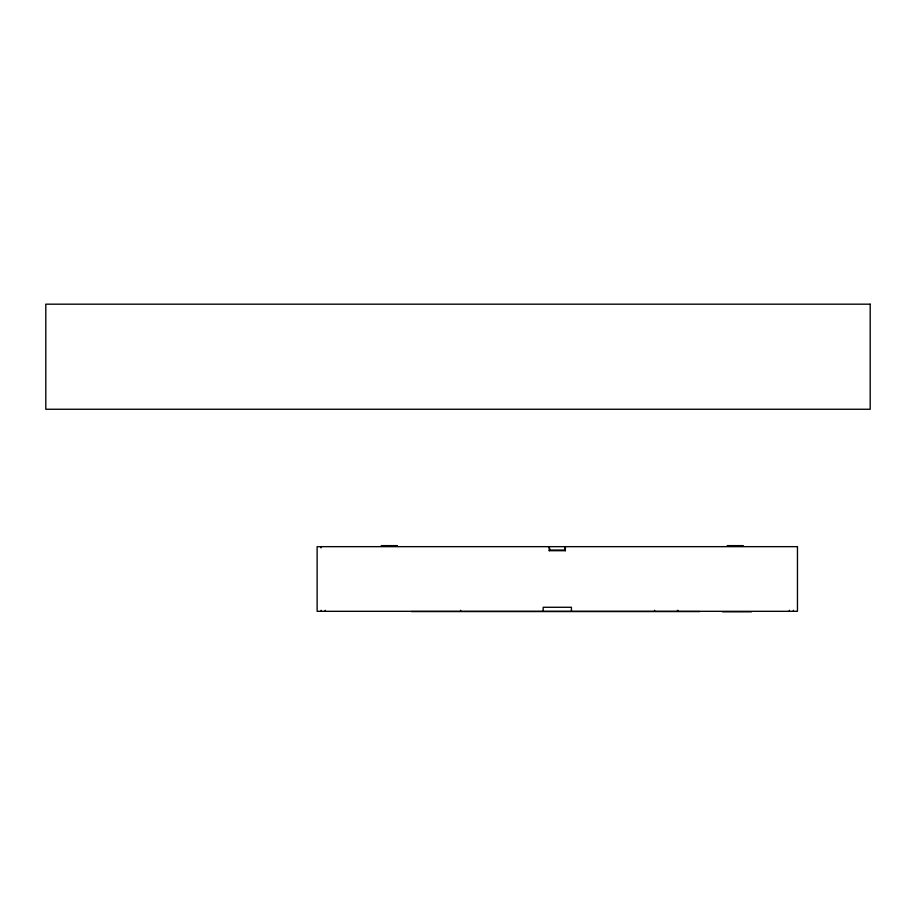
<?xml version="1.0" encoding="UTF-8"?>
<svg xmlns="http://www.w3.org/2000/svg" width="916" height="916" viewBox="0 0 916 916"><rect width="100%" height="100%" fill="white"/><g stroke="black" fill="none" stroke-linecap="round" stroke-linejoin="round"><path stroke-width="1.37" d="M549.222 550.699L549.863 550.058L549.222 546.657L549.222 550.699L565.367 550.699L565.367 546.657L564.725 547.367L565.367 550.699M381.251 545.638L397.395 545.638M727.178 545.638L743.323 545.638M549.863 550.058L564.725 550.058M411.341 611.567L699.698 611.567M722.449 611.819L751.532 611.819M677.977 610.48L678.309 611.315M793.428 610.296L793.428 611.315M789.386 610.296L789.386 611.315M677.508 610.296L677.508 611.315M654.597 610.296L654.597 611.315M571.424 611.315L571.424 607.274L543.165 607.274L543.165 611.315M460.622 610.296L460.622 611.315M325.214 610.296L325.214 611.315M321.173 546.657L321.173 547.665M321.173 610.296L321.173 611.315M320.589 546.657L320.589 547.665M870.2 304.181L45.8 304.181L45.8 409.257L870.2 409.257L870.2 304.181M797.458 546.657L317.131 546.657L317.131 611.315L797.458 611.315L797.458 546.657"/></g></svg>
